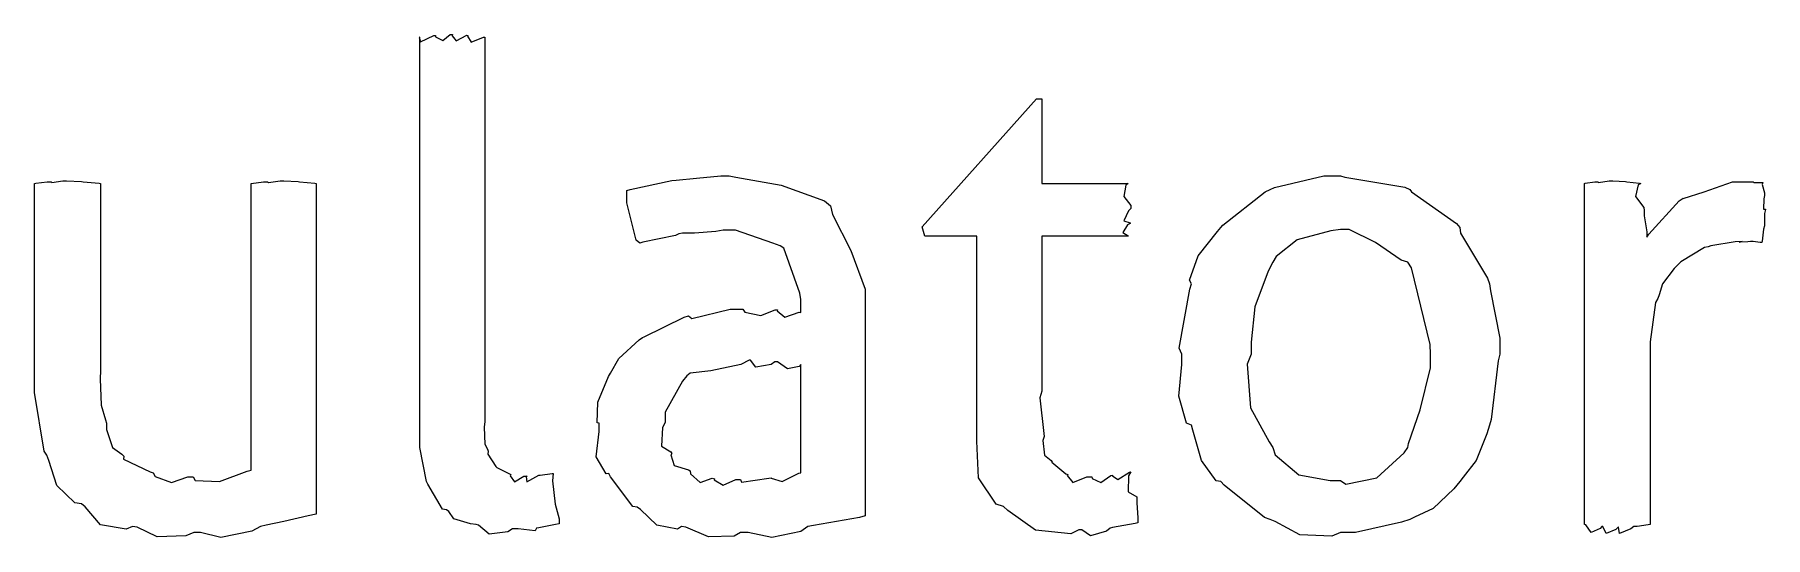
# Model space of a CAD drawing. Extents: x 1.97 to 9.39, y 0.66 to 7.28.
# Drawn here: x 7.5353 to 7.969, y 1.3732 to 1.4992 of the extents above; entities that cross this region are included whole.
import ezdxf

# ---------------------------------------------------------------- set-up
doc = ezdxf.new("R2010")
doc.units = 0
doc.layers.get('0').update_dxf_attribs({"linetype": 'CONTINUOUS'})

msp = doc.modelspace()

# ---------------------------------------------------------------- linework, layer by layer
at = {"color": 0}
for points in [[(7.63178, 1.49858), (7.63162, 1.49849), (7.63194, 1.49744), (7.63531, 1.49903), (7.63569, 1.49903), (7.63574, 1.49869), (7.63753, 1.49778), (7.63937, 1.49924), (7.64003, 1.49924), (7.63992, 1.49897), (7.6409, 1.49772), (7.64356, 1.49908), (7.64393, 1.49903), (7.64378, 1.49881), (7.64469, 1.49735), (7.64774, 1.49864), (7.64806, 1.49858), (7.64806, 1.40224), (7.64794, 1.40087), (7.64806, 1.3966), (7.64876, 1.39535), (7.64893, 1.39486), (7.64887, 1.39404), (7.65087, 1.391), (7.6511, 1.39074), (7.6511, 1.39074), (7.65424, 1.38911), (7.65457, 1.389), (7.65446, 1.38867), (7.65554, 1.3871), (7.65788, 1.38856), (7.65869, 1.38856), (7.65847, 1.38835), (7.65858, 1.3871), (7.66163, 1.38878), (7.66194, 1.38878), (7.66194, 1.38878), (7.66499, 1.38921), (7.66521, 1.38921), (7.66504, 1.38737), (7.66569, 1.38157), (7.66672, 1.37788), (7.66672, 1.37663), (7.66581, 1.37647), (7.66163, 1.3756), (7.66108, 1.37554), (7.66069, 1.37489), (7.65642, 1.37532), (7.655, 1.37532), (7.65386, 1.37457), (7.64914, 1.37402), (7.64654, 1.37625), (7.64589, 1.37641), (7.64447, 1.37657), (7.64031, 1.37788), (7.63906, 1.37967), (7.63851, 1.3801), (7.63747, 1.38026), (7.63385, 1.38656), (7.63351, 1.38726), (7.63351, 1.38726), (7.63178, 1.39572), (7.63178, 1.39854), (7.63178, 1.49858)], [(7.77138, 1.44868), (7.75836, 1.44868), (7.75771, 1.45107), (7.78635, 1.48318), (7.78765, 1.48318), (7.78765, 1.46192), (7.80935, 1.46192), (7.80875, 1.46153), (7.80821, 1.45865), (7.81, 1.45638), (7.81, 1.45563), (7.8094, 1.45503), (7.80821, 1.45253), (7.80979, 1.45204), (7.80979, 1.45193), (7.80919, 1.45156), (7.808, 1.4496), (7.80935, 1.44883), (7.80935, 1.44868), (7.78765, 1.44868), (7.78765, 1.40983), (7.78722, 1.40821), (7.78819, 1.39925), (7.78831, 1.39854), (7.78797, 1.39746), (7.78836, 1.39382), (7.79004, 1.39247), (7.79025, 1.39204), (7.79021, 1.39204), (7.79372, 1.38917), (7.79417, 1.389), (7.794, 1.38873), (7.79542, 1.38694), (7.79899, 1.38835), (7.80024, 1.38835), (7.80029, 1.38797), (7.80246, 1.38694), (7.80501, 1.38873), (7.80544, 1.38878), (7.80539, 1.38867), (7.80675, 1.3877), (7.80968, 1.3896), (7.81, 1.38965), (7.8094, 1.38862), (7.80931, 1.38466), (7.81147, 1.38341), (7.81153, 1.38292), (7.81147, 1.38184), (7.81174, 1.37809), (7.81174, 1.37684), (7.81108, 1.37668), (7.80539, 1.37565), (7.80479, 1.37554), (7.80388, 1.37473), (7.79992, 1.37364), (7.79769, 1.37511), (7.79699, 1.37511), (7.79492, 1.37408), (7.78608, 1.37505), (7.77919, 1.37999), (7.7781, 1.38097), (7.77621, 1.38157), (7.77186, 1.38818), (7.77138, 1.39729), (7.77138, 1.40028), (7.77138, 1.44868)], [(7.53526, 1.46192), (7.53526, 1.46192), (7.5356, 1.46197), (7.53842, 1.46235), (7.53939, 1.46235), (7.53956, 1.46218), (7.54232, 1.46257), (7.54329, 1.46257), (7.54329, 1.46257), (7.54704, 1.4624), (7.54742, 1.46235), (7.54742, 1.46235), (7.55143, 1.46203), (7.55176, 1.46192), (7.55176, 1.41504), (7.55165, 1.41292), (7.55197, 1.40636), (7.553, 1.40267), (7.55328, 1.40181), (7.55328, 1.40028), (7.55474, 1.39572), (7.55712, 1.3941), (7.55761, 1.39356), (7.55751, 1.39279), (7.56424, 1.38965), (7.565, 1.38943), (7.56549, 1.38851), (7.56956, 1.38699), (7.57363, 1.38835), (7.57497, 1.38835), (7.57547, 1.38748), (7.5816, 1.38726), (7.58854, 1.38981), (7.58951, 1.39008), (7.58951, 1.46192), (7.58951, 1.46192), (7.59261, 1.46235), (7.59364, 1.46235), (7.59386, 1.46218), (7.59679, 1.46257), (7.59776, 1.46257), (7.59776, 1.46257), (7.60129, 1.4624), (7.60167, 1.46235), (7.60167, 1.46235), (7.60547, 1.46203), (7.60579, 1.46192), (7.60579, 1.37902), (7.60379, 1.37858), (7.59776, 1.37717), (7.59326, 1.37625), (7.5919, 1.37598), (7.58968, 1.37478), (7.58197, 1.37321), (7.57687, 1.37446), (7.57519, 1.37446), (7.57314, 1.37359), (7.56597, 1.37337), (7.56099, 1.37576), (7.55979, 1.37598), (7.55817, 1.37527), (7.55181, 1.37636), (7.5479, 1.38091), (7.54699, 1.38162), (7.54531, 1.38189), (7.54081, 1.38618), (7.53885, 1.39247), (7.53831, 1.39378), (7.53765, 1.39481), (7.53526, 1.4095), (7.53526, 1.41439), (7.53526, 1.46192)], [(7.72732, 1.43283), (7.72706, 1.4344), (7.72299, 1.44569), (7.72211, 1.44629), (7.72026, 1.44694), (7.71089, 1.45019), (7.70779, 1.45019), (7.706, 1.44987), (7.70063, 1.44943), (7.6976, 1.44949), (7.69672, 1.44933), (7.69586, 1.44889), (7.68772, 1.44721), (7.68696, 1.44694), (7.68604, 1.44775), (7.68371, 1.45708), (7.68371, 1.46018), (7.68451, 1.46044), (7.69493, 1.46268), (7.69607, 1.46278), (7.69607, 1.46272), (7.70111, 1.46322), (7.70725, 1.46386), (7.70931, 1.46386), (7.71099, 1.46354), (7.72239, 1.46149), (7.73324, 1.45757), (7.73469, 1.45628), (7.73525, 1.45415), (7.73986, 1.44515), (7.74338, 1.43544), (7.74338, 1.43218), (7.74338, 1.37858), (7.74197, 1.3782), (7.73047, 1.37619), (7.72906, 1.37598), (7.72732, 1.37468), (7.72006, 1.37321), (7.71408, 1.37446), (7.71213, 1.37446), (7.71061, 1.37348), (7.70415, 1.37337), (7.69846, 1.37576), (7.69737, 1.37598), (7.6964, 1.37527), (7.69119, 1.37625), (7.68707, 1.38021), (7.68631, 1.38075), (7.68522, 1.38097), (7.67958, 1.38835), (7.67914, 1.38921), (7.67854, 1.38917), (7.676, 1.39339), (7.67676, 1.39974), (7.67676, 1.40181), (7.67626, 1.40196), (7.67643, 1.40713), (7.6791, 1.41351), (7.67958, 1.41439), (7.67958, 1.41439), (7.68169, 1.41808), (7.68674, 1.42275), (7.68761, 1.42329), (7.68799, 1.4235), (7.69803, 1.42844), (7.69911, 1.42871), (7.69997, 1.42811), (7.70958, 1.43044), (7.71278, 1.43044), (7.71326, 1.42969), (7.71724, 1.42887), (7.72086, 1.43028), (7.72146, 1.43024), (7.72136, 1.43001), (7.72325, 1.42844), (7.72689, 1.42969), (7.72732, 1.42958), (7.72732, 1.43283)], [(7.86253, 1.37446), (7.86035, 1.37348), (7.85232, 1.37381), (7.84619, 1.37717), (7.84494, 1.37771), (7.84347, 1.3782), (7.83339, 1.38628), (7.83257, 1.38726), (7.83138, 1.38737), (7.82769, 1.39247), (7.82557, 1.40007), (7.82519, 1.40136), (7.82394, 1.40181), (7.82206, 1.40858), (7.82281, 1.41656), (7.82281, 1.41917), (7.8221, 1.42063), (7.82476, 1.43539), (7.82519, 1.43674), (7.82471, 1.43772), (7.82687, 1.44379), (7.83171, 1.44987), (7.83257, 1.45085), (7.83306, 1.45144), (7.84369, 1.45985), (7.84494, 1.46039), (7.84597, 1.46094), (7.85835, 1.46386), (7.86253, 1.46386), (7.86367, 1.46354), (7.87864, 1.46099), (7.87989, 1.46039), (7.88032, 1.45979), (7.8916, 1.45188), (7.89247, 1.45085), (7.89258, 1.44949), (7.89942, 1.43815), (7.89985, 1.43674), (7.90013, 1.435), (7.90246, 1.42312), (7.90246, 1.41917), (7.90207, 1.41749), (7.90028, 1.40278), (7.89985, 1.40136), (7.89925, 1.39914), (7.89654, 1.39247), (7.89328, 1.38829), (7.89247, 1.38726), (7.89094, 1.38542), (7.88574, 1.38048), (7.88112, 1.37831), (7.87989, 1.37771), (7.87782, 1.37706), (7.86632, 1.37446), (7.86253, 1.37446)], [(7.92367, 1.46192), (7.92367, 1.46192), (7.92383, 1.46197), (7.92626, 1.46235), (7.92714, 1.46235), (7.92719, 1.46218), (7.9299, 1.46257), (7.93083, 1.46257), (7.93083, 1.46257), (7.93397, 1.4624), (7.93431, 1.46235), (7.93431, 1.46235), (7.9375, 1.46203), (7.93778, 1.46192), (7.93718, 1.46158), (7.93647, 1.45865), (7.93853, 1.45589), (7.93864, 1.45518), (7.93869, 1.45378), (7.93929, 1.44982), (7.93929, 1.44846), (7.93978, 1.44922), (7.94743, 1.45757), (7.9484, 1.45822), (7.9484, 1.45817), (7.95372, 1.45979), (7.96078, 1.46235), (7.96317, 1.46235), (7.96317, 1.46235), (7.96528, 1.46235), (7.96599, 1.46235), (7.96619, 1.46213), (7.96821, 1.46218), (7.96838, 1.46213), (7.96821, 1.46169), (7.96881, 1.45958), (7.96881, 1.45888), (7.96864, 1.45806), (7.96858, 1.45551), (7.96903, 1.45546), (7.96903, 1.4554), (7.96881, 1.45443), (7.96881, 1.45167), (7.96881, 1.45128), (7.96853, 1.45047), (7.96821, 1.44749), (7.96815, 1.44715), (7.96772, 1.4471), (7.96593, 1.44737), (7.96533, 1.44737), (7.96463, 1.44732), (7.96246, 1.44721), (7.96317, 1.44737), (7.96317, 1.44737), (7.96149, 1.44726), (7.95535, 1.44629), (7.95469, 1.44607), (7.95378, 1.4459), (7.94786, 1.44228), (7.94732, 1.44174), (7.94618, 1.4406), (7.94325, 1.43674), (7.94243, 1.43397), (7.94211, 1.43306), (7.94146, 1.43207), (7.94015, 1.42225), (7.94015, 1.41894), (7.94015, 1.37641), (7.93967, 1.37636), (7.9369, 1.37598), (7.93604, 1.37598), (7.93528, 1.37538), (7.93246, 1.37419), (7.93218, 1.37576), (7.93212, 1.37576), (7.93158, 1.37516), (7.9291, 1.37419), (7.92828, 1.37598), (7.928, 1.37598), (7.92763, 1.37543), (7.92535, 1.37446), (7.92399, 1.37636), (7.92367, 1.37641), (7.92367, 1.46192)], [(7.86253, 1.38748), (7.86387, 1.38656), (7.87169, 1.38818), (7.87853, 1.39437), (7.87944, 1.39572), (7.87961, 1.39671), (7.88249, 1.40517), (7.8851, 1.41569), (7.8851, 1.41917), (7.88499, 1.42156), (7.88038, 1.44081), (7.87944, 1.44217), (7.87776, 1.44271), (7.87131, 1.4471), (7.86469, 1.45042), (7.86253, 1.45042), (7.86008, 1.45003), (7.85172, 1.44781), (7.84646, 1.44358), (7.8456, 1.44217), (7.8444, 1.43994), (7.8411, 1.43104), (7.84017, 1.42215), (7.84017, 1.41917), (7.83919, 1.41661), (7.84, 1.40571), (7.84467, 1.39714), (7.8456, 1.39572), (7.84619, 1.39393), (7.85211, 1.38889), (7.85992, 1.38748), (7.86253, 1.38748)], [(7.72732, 1.41656), (7.72689, 1.41601), (7.72396, 1.41542), (7.72146, 1.41721), (7.72081, 1.41721), (7.71983, 1.41656), (7.71599, 1.4159), (7.71468, 1.41764), (7.71431, 1.41764), (7.71224, 1.41656), (7.70475, 1.41499), (7.69954, 1.41439), (7.69868, 1.41374), (7.6976, 1.41233), (7.69325, 1.40463), (7.69325, 1.40201), (7.6926, 1.40076), (7.69233, 1.39611), (7.69467, 1.39469), (7.69499, 1.39421), (7.69467, 1.39388), (7.69553, 1.39122), (7.69911, 1.39014), (7.69954, 1.38986), (7.69965, 1.38911), (7.7021, 1.38694), (7.70508, 1.38802), (7.70562, 1.38791), (7.70557, 1.38764), (7.70779, 1.38634), (7.71104, 1.3877), (7.71213, 1.3877), (7.71246, 1.38704), (7.71924, 1.38807), (7.71994, 1.38813), (7.71989, 1.38802), (7.72265, 1.38721), (7.72678, 1.38932), (7.72732, 1.38943), (7.72732, 1.41656)]]:
    msp.add_lwpolyline(points, close=True, dxfattribs=at)

doc.saveas('drawing.dxf')
